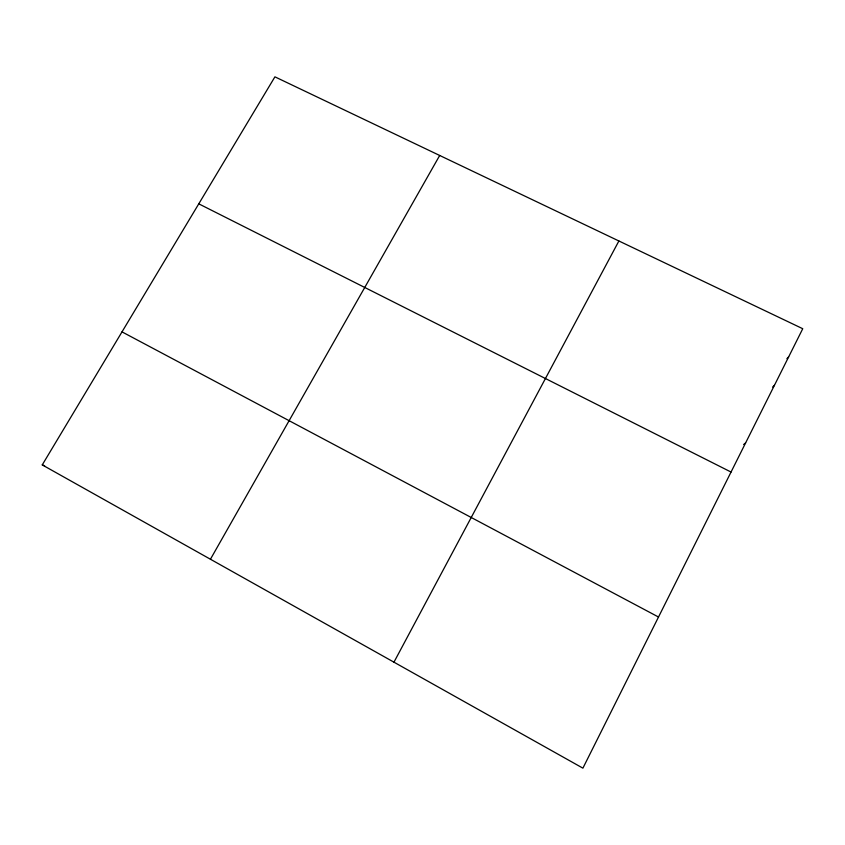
<?xml version="1.0" encoding="UTF-8"?>
<svg xmlns="http://www.w3.org/2000/svg" width="845" height="845" viewBox="0 0 845 845"><rect width="100%" height="100%" fill="white"/><g stroke="black" fill="none" stroke-linecap="round" stroke-linejoin="round"><path stroke-width="1.27" d="M393.96 662.174L618.889 240.983M210.437 559.242L439.696 155.469M42.25 464.898L274.921 76.842L802.75 328.716L582.902 768.158L42.25 464.898L44.627 465.785M786.896 358.65L788.649 356.907M772.605 387.052L774.421 385.341M743.621 444.533L745.628 442.907M198.776 203.835L731.041 472.049M122.007 331.874L658.509 617.03"/></g></svg>
